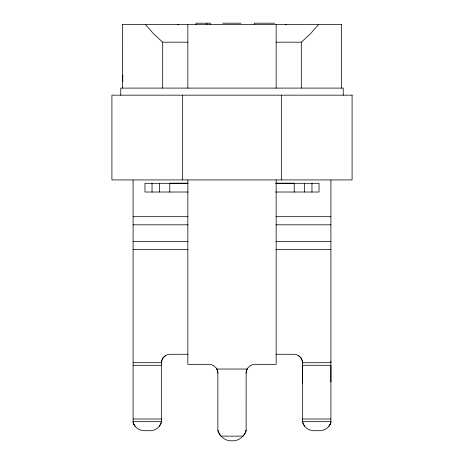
<?xml version="1.0" encoding="UTF-8"?>
<svg xmlns="http://www.w3.org/2000/svg" width="464" height="464" viewBox="0 0 464 464"><rect width="100%" height="100%" fill="white"/><g stroke="black" fill="none" stroke-linecap="round" stroke-linejoin="round"><path stroke-width="0.7" d="M169.754 192.026L169.754 183.199L187.903 183.199M301.31 88.096L301.31 42.178L310.381 33.866L318.524 24.517M302.644 383.142L302.638 362.72L330.902 362.691L330.902 179.904M330.902 382.023L330.902 361.485M122.508 88.096L122.595 24.517M135.024 426.161A11.693 11.693 0 0 0 144.35 430.702L150.127 430.72A11.693 11.693 0 0 0 159.454 426.161L161.356 422.234L161.362 362.691A8.833 8.833 0 0 1 170.184 354.264L188.088 354.264M246.135 372.836L246.129 430.325L245.711 431.648A14.042 14.042 0 0 1 242.991 436.137A14.43 14.43 0 0 1 240.358 438.439A14.819 14.819 0 0 1 234.419 440.794L229.581 440.8A14.674 14.674 0 0 1 220.997 436.148L220.58 435.638M161.53 361.34L163.003 357.953L165.723 355.47M246.129 430.325L246.013 430.737M245.99 430.83L245.856 431.236M245.827 431.323L245.653 431.81M330.124 424.264L328.964 426.149A11.182 11.182 0 0 0 330.902 422.141L330.902 365.278L302.644 365.278L302.644 422.234L304.558 426.149A11.693 11.693 0 0 0 313.873 430.702L319.65 430.72A11.693 11.693 0 0 0 328.976 426.161M244.482 434.159L242.997 436.137L221.003 436.137L220.064 434.971A13.984 13.984 0 0 1 218.289 431.648L217.871 430.325L217.865 372.899M285.302 24.888L286.613 24.517M222.749 23.2L241.083 23.2M274.705 23.2L254.284 23.2L254.284 24.615M122.502 24.517L341.498 24.517M145.476 24.517L153.619 33.866L162.69 42.178L187.845 42.178M276.155 42.178L301.31 42.178M276.097 183.199L294.246 183.199L294.246 192.026M188.048 183.315L144.971 183.315L144.971 192.026L188.21 192.026M275.61 183.315L319.029 183.315L319.029 192.026L275.593 192.026M133.098 216.7L188.007 216.7M275.993 216.7L330.902 216.7M133.098 224.814L188.007 224.814M275.993 224.814L330.902 224.814M133.098 241.425L188.007 241.425M275.993 241.425L330.902 241.425M133.098 249.539L188.007 249.539M275.993 249.539L330.902 249.539M275.912 354.264L293.816 354.264A8.833 8.833 0 0 1 302.638 362.691M133.098 362.691L161.362 362.691M133.098 365.278L161.356 365.278M216.839 369.025L247.161 369.025M133.098 419.004L161.356 419.004M302.644 419.004L330.902 419.004M133.098 421.66L161.356 421.66M302.644 421.66L330.902 421.66M177.387 24.517L178.698 24.888M298.277 355.47L300.997 357.953L302.47 361.34M220.522 435.574L220.064 434.971M133.876 424.264L135.036 426.149A11.182 11.182 0 0 1 133.098 422.141L133.098 179.904M122.763 76.537L122.757 75.087L122.786 81.594M341.4 24.517L341.498 88.096M302.644 363.068L302.644 363.092A15.857 11.658 -16.9 0 0 302.487 361.485M343.244 95.161L343.244 88.096L120.756 88.096L120.756 95.161M311.965 183.315L311.965 192.026M304.425 183.315L304.425 192.026M281.451 95.161L281.451 179.933M276.155 24.517L276.155 88.276M276.155 179.922L276.155 364.339L254.962 364.339A8.833 8.833 0 0 0 246.14 372.685M210.302 24.615L210.302 23.2L196.115 23.2L196.115 24.615M206.822 23.2L206.822 24.615M187.845 24.517L187.845 88.276M187.845 179.922L187.845 364.339L209.038 364.339A8.833 8.833 0 0 1 217.86 372.685M182.549 95.161L182.549 179.933M162.69 42.178L162.69 88.096M159.575 183.315L159.575 192.026M152.035 183.315L152.035 192.026M161.385 363.097A15.857 11.658 16.9 0 1 161.513 361.485M161.716 361.265A6.27 1.763 -64 0 1 161.745 361.125M133.847 424.282A21.704 15.225 -32.9 0 1 133.017 422.176M161.356 422.234A11.182 11.182 0 0 1 159.436 426.149M302.255 361.125A6.27 1.763 64 0 1 302.284 361.265M330.983 422.176A21.704 15.225 32.9 0 1 330.153 424.282M304.564 426.149A11.182 11.182 0 0 1 302.644 422.234M216.885 369.002A15.956 11.751 -16.8 0 1 217.79 373.184M246.21 373.184A15.956 11.751 16.8 0 1 247.115 369.002M220.098 434.942A25.52 18.345 -41.8 0 1 218.01 430.25M245.688 431.833A25.775 18.63 38.8 0 1 244.493 434.165M352.095 95.161L111.905 95.161L111.905 179.933L352.095 179.933L352.095 95.161"/></g></svg>
